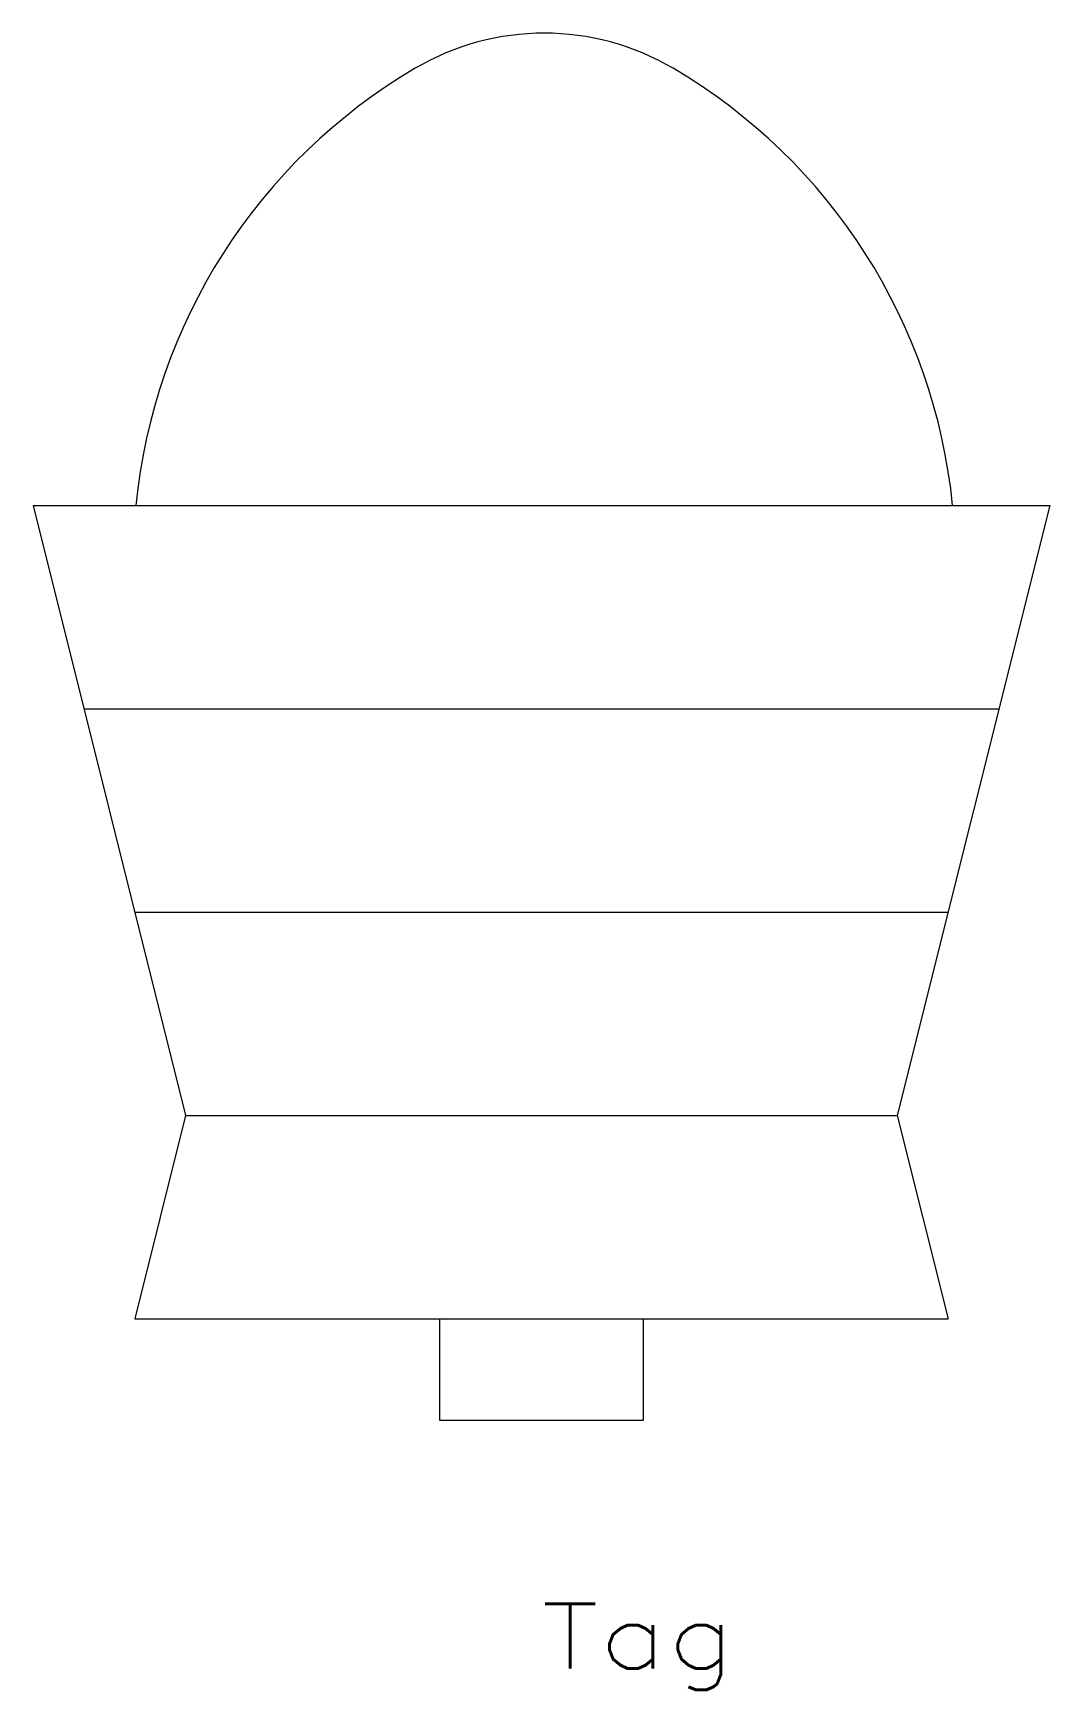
# Model space of a CAD drawing. Header units: inches. Extents: x -10.1 to 9.9, y -17.2 to 15.4.
import ezdxf
from ezdxf.enums import TextEntityAlignment as Align

# ---------------------------------------------------------------- set-up
doc = ezdxf.new("R2010")
doc.units = ezdxf.units.IN
doc.header["$MEASUREMENT"] = 0
doc.layers.get('0').update_dxf_attribs({"lineweight": 0})
doc.styles.add('STANDARD1', font='TXT.SHX')

msp = doc.modelspace()

# ---------------------------------------------------------------- linework, layer by layer
for p, q in [((-10.055, 6.138), (9.945, 6.138)), ((-10.055, 6.138), (-7.055, -5.862)), ((9.945, 6.138), (6.945, -5.862)), ((-9.055, 2.138), (8.945, 2.138)), ((-8.055, -1.862), (7.945, -1.862)), ((-7.055, -5.862), (-8.055, -9.862)), ((-7.055, -5.862), (6.945, -5.862)), ((6.945, -5.862), (7.945, -9.862)), ((-8.055, -9.862), (7.945, -9.862)), ((-2.055, -11.862), (-2.055, -9.862)), ((1.945, -9.862), (1.945, -11.862)), ((1.945, -11.862), (-2.055, -11.862))]:
    msp.add_line(p, q)
for centre, radius, start, end in [((-0.002, 10.432), 5, 59.5028, 120.4972), ((3.181, 5.029), 11.272, 120.4972, 174.3531), ((-3.185, 5.029), 11.272, 5.6469, 59.5028)]:
    msp.add_arc(centre, radius, start, end)

# ---------------------------------------------------------------- texts
at = {"color": 7, "linetype": 'Continuous', "style": 'STANDARD1', "width": 1.166667}
msp.add_text('Tag', height=1.27, dxfattribs=at).set_placement((-0.055, -16.738), (3.755, -16.738), align=Align.FIT)

doc.saveas('drawing.dxf')
